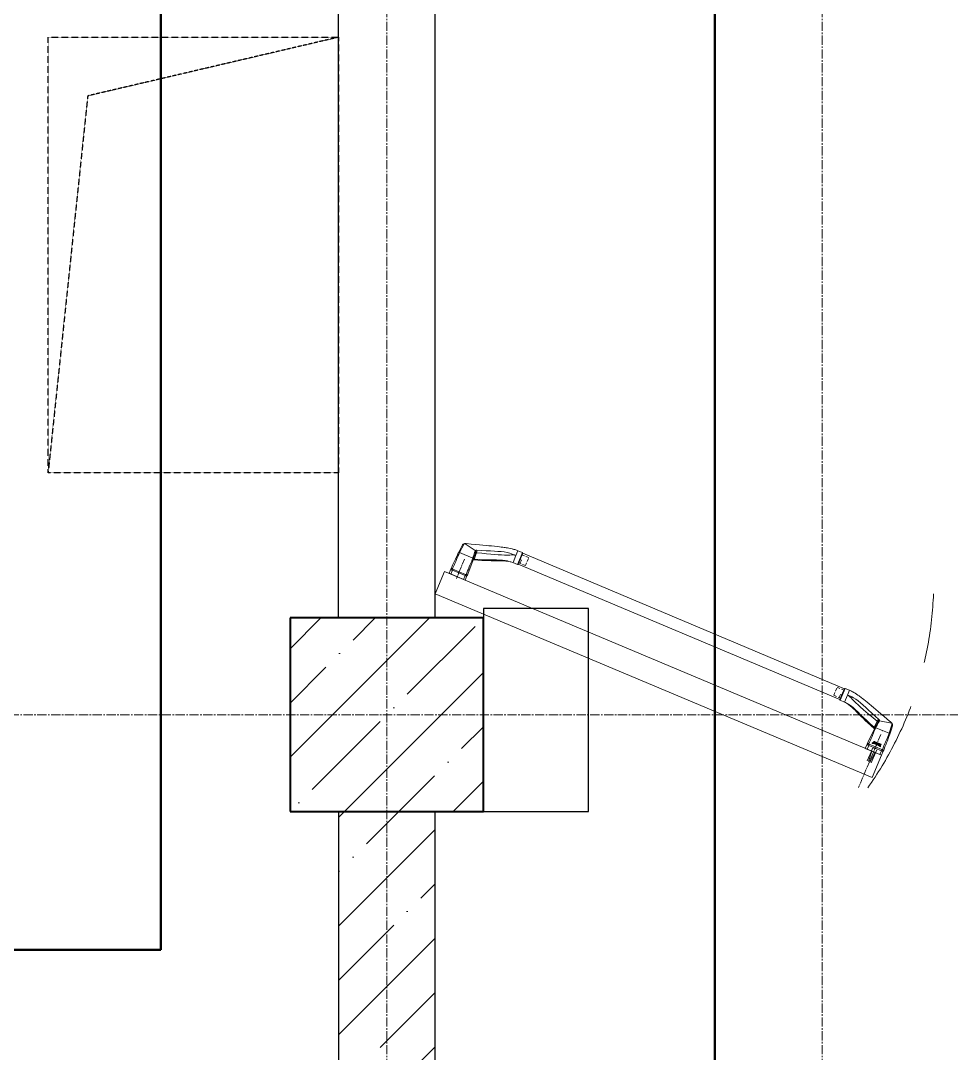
# Model space of a CAD drawing. Header units: millimetres. Extents: x -7155 to 483283, y -227682 to 148426.
# Drawn here: x 26843 to 28767, y 78200 to 80334 of the extents above; entities that cross this region are included whole.
import ezdxf

# ---------------------------------------------------------------- set-up
doc = ezdxf.new("R2010")
doc.units = ezdxf.units.MM
for name, pattern in [('CENTER2', [28.575, 19.05, -3.175, 3.175, -3.175]), ('CENTERLINE', [30, 12, -1.5, 3, -1.5, 12]), ('DASHED', [19.05, 12.7, -6.35]), ('HIDDEN', [9.525, 6.35, -3.175]), ('HIDDEN2', [4.7625, 3.175, -1.5875])]:
    doc.linetypes.add(name, pattern=pattern)
for name, color, linetype, lineweight in [('АР_Двери_внутренние_антипаника', 7, 'Continuous', 0), ('АР_Колонны', 70, 'Continuous', 30), ('АР_Стены ЖБ', 7, 'Continuous', 30), ('АР_Штриховка', 8, 'Continuous', 0)]:
    doc.layers.add(name, color=color, linetype=linetype, lineweight=lineweight)
for name, color, linetype, lineweight, true_color in [('АР_Оси_РД_100', 7, 'Continuous', 0, 0x525252), ('МАГНИТЫ', 7, 'Continuous', 0, 0xd100d1), ('РД_Витраж_вн', 7, 'Continuous', 25, 0x148aff), ('РД_Оси_100', 7, 'Continuous', 0, 0x525252)]:
    doc.layers.add(name, color=color, linetype=linetype, lineweight=lineweight, true_color=true_color)

# ---------------------------------------------------------------- blocks, each defined once
blk = doc.blocks.new('СОШ_2200_АР_ОСИ_М100_28.05.24')
at = {"layer": 'АР_Оси_РД_100', "linetype": 'CENTER2'}
for p, q in [((27600, -6155), (27600, 139938.679)), ((-5954.958, 78900), (119910, 78900))]:
    blk.add_line(p, q, dxfattribs=at)
blk.add_lwpolyline([(28500, -6155), (28500, 139938.679)], dxfattribs=at)

msp = doc.modelspace()

# ---------------------------------------------------------------- hatches: boundary and pattern name
at = {"layer": 'АР_Штриховка', "linetype": 'Continuous', "lineweight": 5, "true_color": 0x000000}
h = msp.add_hatch(dxfattribs=at)
h.set_pattern_fill('ANSI35', color=18, scale=25, style=0)
h.paths.add_polyline_path([(27400, 78700), (27800, 78700), (27800, 79100), (27400, 79100)], flags=0)
h = msp.add_hatch(dxfattribs=at)
h.set_pattern_fill('ANSI35', color=18, scale=25, angle=-360, style=0)
h.paths.add_polyline_path([(27700, 78700), (27500, 78700), (27500, 73100), (27700, 73100)], flags=0)

# ---------------------------------------------------------------- linework, layer by layer
at = {"color": 18, "linetype": 'HIDDEN', "ltscale": 0.07, "true_color": 0x000000}
for p, q in [((26900, 80300), (27500, 80300)), ((26900, 79400), (26900, 80300)), ((27500, 80300), (26981.9, 80178.8)), ((27500, 80300), (27500, 79400)), ((26981.9, 80178.8), (26900, 79400)), ((27500, 79400), (26900, 79400))]:
    msp.add_line(p, q, dxfattribs=at)
at = {"color": 1, "lineweight": 50}
for points in [[(29275, 90117.6), (28278, 90117.6), (28278, 71611), (44686.9, 71611), (44686.9, 90117.6)], [(27133, 85583), (27133, 78414)], [(25530, 78414), (27133, 78414)]]:
    msp.add_lwpolyline(points, dxfattribs=at)
at = {"layer": 'АР_Двери_внутренние_антипаника', "color": 18, "linetype": 'Continuous', "true_color": 0x000000}
for p, q in [((27748.4, 79234.8), (27752.3, 79242.8)), ((27749.2, 79236.5), (27749, 79236.2)), ((27759, 79251.8), (27750.5, 79235)), ((27752.3, 79242.8), (27756.5, 79251.1)), ((27756.7, 79251.3), (27756.5, 79251.1)), ((27756.9, 79251.6), (27756.7, 79251.3)), ((27758.1, 79252.7), (27756.9, 79251.6)), ((27757.5, 79251.9), (27756.9, 79251.6)), ((27758.3, 79252), (27757.5, 79251.9)), ((27760.4, 79253.6), (27758.1, 79252.7)), ((27759, 79251.8), (27758.3, 79252)), ((27759.4, 79252.3), (27759, 79251.8)), ((27760.2, 79252.7), (27759.4, 79252.3)), ((27762, 79253.1), (27760.2, 79252.7)), ((27762.3, 79253.7), (27760.4, 79253.6)), ((27760.5, 79253.6), (27760.4, 79253.6)), ((27761.3, 79253.5), (27760.5, 79253.6)), ((27762, 79253.1), (27761.3, 79253.5)), ((27782.8, 79239.2), (27762, 79253.1)), ((27764.3, 79253.5), (27762.3, 79253.7)), ((27774.3, 79252.6), (27764.3, 79253.5)), ((27783.2, 79251.8), (27774.3, 79252.6)), ((27781.5, 79234.9), (27782.5, 79237.6)), ((27782.4, 79238.5), (27782.5, 79239)), ((27782.5, 79238), (27782.4, 79238.5)), ((27782.5, 79239), (27782.6, 79239.1)), ((27782.5, 79237.9), (27782.5, 79238)), ((27782.5, 79238), (27782.5, 79238)), ((27782.5, 79238), (27782.5, 79238)), ((27782.5, 79238), (27782.5, 79238)), ((27782.5, 79238), (27782.5, 79238)), ((27782.5, 79238), (27782.5, 79238)), ((27782.5, 79238), (27782.5, 79238)), ((27782.5, 79238), (27782.5, 79238)), ((27782.5, 79238), (27782.5, 79238)), ((27782.5, 79238), (27782.5, 79238)), ((27782.5, 79238), (27782.5, 79238)), ((27782.5, 79238), (27782.5, 79238)), ((27782.5, 79238), (27782.5, 79238)), ((27782.5, 79238), (27782.5, 79238)), ((27782.5, 79237.8), (27782.5, 79237.9)), ((27782.5, 79237.6), (27782.5, 79237.8)), ((27782.5, 79237.6), (27783.1, 79237.3)), ((27782.6, 79239.1), (27782.8, 79239.2)), ((27782.8, 79239.2), (27783.9, 79239.8)), ((27782.8, 79239.2), (27783.6, 79238.5)), ((27783.1, 79237.3), (27783.6, 79236.7)), ((27791.3, 79251.1), (27783.2, 79251.8)), ((27783.6, 79238.5), (27784.1, 79237.4)), ((27783.6, 79236.7), (27783.8, 79236)), ((27783.8, 79236), (27783.7, 79235.4)), ((27783.8, 79235.4), (27783.7, 79235.5)), ((27783.7, 79235.5), (27783.7, 79235.4)), ((27783.9, 79235.3), (27783.8, 79235.4)), ((27783.9, 79239.8), (27784.6, 79240.1)), ((27784.1, 79237.4), (27784.3, 79236.3)), ((27784.3, 79236.3), (27784.1, 79235.3)), ((27784.3, 79235.3), (27784.1, 79235.3)), ((27784.7, 79235.1), (27784.3, 79235.3)), ((27784.6, 79240.1), (27785.5, 79240.1)), ((27785.5, 79240.1), (27796.1, 79239.3)), ((27785.5, 79240.1), (27785.9, 79239.1)), ((27785.9, 79236), (27785.5, 79234.7)), ((27785.9, 79239.1), (27786, 79237.6)), ((27786, 79237.6), (27785.9, 79236)), ((27798.6, 79250.4), (27791.3, 79251.1)), ((27796.1, 79239.3), (27805.7, 79238.8)), ((27805.1, 79249.8), (27798.6, 79250.4)), ((27810.9, 79249.3), (27805.1, 79249.8)), ((27805.7, 79238.8), (27814.4, 79238.4)), ((27816.2, 79248.8), (27810.9, 79249.3)), ((27814.4, 79238.4), (27822.4, 79238.1)), ((27822.6, 79248.1), (27816.2, 79248.8)), ((27822.4, 79238.1), (27829.7, 79237.6)), ((27828.1, 79247.5), (27822.6, 79248.1)), ((27832.7, 79247), (27828.1, 79247.5)), ((27829.7, 79237.6), (27836.6, 79237.1)), ((27836.6, 79246.6), (27832.7, 79247)), ((27839.9, 79246.1), (27836.6, 79246.6)), ((27836.6, 79237.1), (27842.8, 79236.4)), ((27842.7, 79245.8), (27839.9, 79246.1)), ((27845, 79245.4), (27842.7, 79245.8)), ((27842.8, 79236.4), (27848.7, 79235.3)), ((27846.9, 79245.1), (27845, 79245.4)), ((27849.2, 79244.8), (27846.9, 79245.1)), ((27848.7, 79235.3), (27854, 79234)), ((27852, 79244.3), (27849.2, 79244.8)), ((27855.3, 79243.6), (27852, 79244.3)), ((27858.9, 79242.8), (27855.3, 79243.6)), ((27860.2, 79242.4), (27858.9, 79242.8)), ((27861.5, 79242.1), (27860.2, 79242.4)), ((27862.6, 79241.7), (27861.5, 79242.1)), ((27863.7, 79241.4), (27862.6, 79241.7)), ((27864.8, 79241.1), (27863.7, 79241.4)), ((27866.6, 79240.5), (27864.8, 79241.1)), ((27871.1, 79238.7), (27866.6, 79240.5)), ((27867, 79228.9), (27871.1, 79238.7)), ((27880.3, 79234.9), (27871.1, 79238.7)), ((27880.3, 79234.9), (27871.1, 79238.7)), ((27742.4, 79216.9), (27740.6, 79212.6)), ((27743.9, 79220.5), (27742.4, 79216.9)), ((27745.5, 79224.3), (27743.9, 79220.5)), ((27747, 79227.8), (27745.5, 79224.3)), ((27748.7, 79231.4), (27747, 79227.8)), ((27747.9, 79234.3), (27748.3, 79234.8)), ((27748.3, 79234.8), (27748.9, 79235.2)), ((27750.4, 79235.1), (27748.7, 79231.4)), ((27748.9, 79235.2), (27749.7, 79235.2)), ((27749.7, 79235.2), (27750.4, 79235.1)), ((27777.7, 79223.6), (27750.4, 79235.1)), ((27777.6, 79223.6), (27750.5, 79235)), ((27778.5, 79219.9), (27767.4, 79190.8)), ((27773.3, 79212), (27774.4, 79214.7)), ((27774.4, 79214.7), (27775.5, 79217.6)), ((27775.5, 79217.6), (27776.6, 79220.5)), ((27776.6, 79220.5), (27777.7, 79223.6)), ((27777.6, 79223.6), (27778.7, 79226.8)), ((27777.9, 79223.5), (27777.6, 79223.6)), ((27777.7, 79223.6), (27778.4, 79223.2)), ((27777.9, 79223.4), (27777.9, 79223.5)), ((27778.4, 79223.2), (27778.8, 79222.6)), ((27779, 79221.3), (27778.5, 79219.9)), ((27778.5, 79219.9), (27779.3, 79220.1)), ((27778.6, 79220.2), (27779.2, 79222.1)), ((27778.6, 79220.3), (27779, 79220.8)), ((27778.7, 79226.8), (27779.7, 79229.5)), ((27778.8, 79222.6), (27779, 79221.9)), ((27779, 79221.9), (27779, 79221.3)), ((27779, 79220.8), (27779.1, 79220.9)), ((27779.2, 79222.1), (27779.1, 79222.1)), ((27779.1, 79220.9), (27779.3, 79221)), ((27779.2, 79222.1), (27779.7, 79223.5)), ((27779.3, 79221), (27779.5, 79221.1)), ((27779.3, 79220.1), (27788.4, 79219.3)), ((27779.3, 79220.1), (27779.7, 79220.1)), ((27779.5, 79221.1), (27780, 79221.4)), ((27779.7, 79229.5), (27780.6, 79232.2)), ((27779.7, 79223.5), (27780.1, 79224.5)), ((27779.7, 79220.1), (27780.1, 79220.4)), ((27780, 79221.4), (27780.8, 79221.8)), ((27780.1, 79225.1), (27780.2, 79225.2)), ((27780.3, 79225), (27780.1, 79225.1)), ((27780.1, 79224.5), (27780.3, 79225)), ((27780.1, 79220.4), (27780.5, 79220.7)), ((27780.2, 79225.2), (27780.4, 79225.7)), ((27780.4, 79225.7), (27780.3, 79225.7)), ((27780.3, 79225), (27780.3, 79224.9)), ((27780.5, 79220.7), (27781, 79221.8)), ((27780.6, 79232.2), (27781.5, 79234.9)), ((27780.8, 79221.8), (27781, 79221.8)), ((27781.2, 79222.2), (27781, 79221.8)), ((27781, 79221.8), (27791.8, 79220.9)), ((27783.7, 79229.3), (27781.2, 79222.2)), ((27785.5, 79234.6), (27783.7, 79229.3)), ((27784, 79235.3), (27783.9, 79235.3)), ((27784.1, 79235.3), (27784, 79235.3)), ((27785.1, 79234.9), (27784.7, 79235.1)), ((27785.3, 79234.8), (27785.1, 79234.9)), ((27785.5, 79234.7), (27785.3, 79234.8)), ((27796.3, 79233.6), (27785.5, 79234.7)), ((27785.5, 79234.7), (27785.5, 79234.6)), ((27788.4, 79219.3), (27796.6, 79218.8)), ((27791.8, 79220.9), (27801.7, 79220.4)), ((27806, 79232.5), (27796.3, 79233.6)), ((27796.6, 79218.8), (27803.7, 79218.6)), ((27801.7, 79220.4), (27810.8, 79220.1)), ((27803.7, 79218.6), (27810.1, 79218.4)), ((27814.8, 79231.6), (27806, 79232.5)), ((27810.1, 79218.4), (27815.7, 79218.3)), ((27810.8, 79220.1), (27819.1, 79219.9)), ((27822.9, 79230.9), (27814.8, 79231.6)), ((27815.7, 79218.3), (27820.7, 79218.2)), ((27819.1, 79219.9), (27826.6, 79219.8)), ((27820.7, 79218.2), (27825.1, 79218.2)), ((27830.3, 79230.4), (27822.9, 79230.9)), ((27825.1, 79218.2), (27829.1, 79218.2)), ((27826.6, 79219.8), (27833.3, 79219.5)), ((27829.1, 79218.2), (27833.7, 79218.1)), ((27837.1, 79230.1), (27830.3, 79230.4)), ((27833.3, 79219.5), (27839.4, 79219.1)), ((27833.7, 79218.1), (27837.6, 79218)), ((27843.3, 79229.9), (27837.1, 79230.1)), ((27837.6, 79218), (27841.6, 79217.8)), ((27839.4, 79219.1), (27844.7, 79218.5)), ((27841.6, 79217.8), (27845.9, 79217.5)), ((27849, 79229.9), (27843.3, 79229.9)), ((27844.7, 79218.5), (27849.3, 79217.7)), ((27845.9, 79217.5), (27850.4, 79217)), ((27854.1, 79230), (27849, 79229.9)), ((27849.3, 79217.7), (27852.3, 79216.9)), ((27850.4, 79217), (27854.9, 79216.2)), ((27852.3, 79216.9), (27855.2, 79216.2)), ((27854, 79234), (27857.7, 79232.7)), ((27857.6, 79230.1), (27854.1, 79230)), ((27854.8, 79216.2), (27856.2, 79215.9)), ((27856.2, 79215.9), (27858.5, 79215.2)), ((27860.9, 79230.2), (27857.6, 79230.1)), ((27857.7, 79232.7), (27861.1, 79231.4)), ((27860.8, 79214.4), (27858.5, 79215.2)), ((27860.8, 79214.3), (27870.1, 79210.5)), ((27864, 79229.8), (27860.9, 79230.2)), ((27860.9, 79214.5), (27867, 79228.9)), ((27860.9, 79214.4), (27860.9, 79214.5)), ((27861.1, 79231.4), (27864.1, 79230.1)), ((27867, 79228.9), (27864, 79229.8)), ((27864.1, 79230.1), (27867, 79228.9)), ((27870.1, 79210.5), (27876.2, 79225)), ((27876.9, 79224.1), (27871.4, 79211)), ((27876.2, 79225), (27880.3, 79234.9)), ((27880.9, 79233.6), (27876.9, 79224.1)), ((27880.9, 79233.6), (28545.9, 78953.8)), ((27728.7, 79192.2), (27732.4, 79200.8)), ((27735.8, 79198.6), (27732.3, 79190.6)), ((27733, 79201.6), (27732.4, 79200.8)), ((27732.6, 79200.5), (27732.4, 79200.8)), ((27733.2, 79200), (27732.6, 79200.5)), ((27733.4, 79201.9), (27733, 79201.6)), ((27733.8, 79199.7), (27733.2, 79200)), ((27733.9, 79202.1), (27733.4, 79201.9)), ((27734.4, 79199.3), (27733.8, 79199.7)), ((27734.4, 79202.2), (27733.9, 79202.1)), ((27735, 79202.2), (27734.4, 79202.2)), ((27735.1, 79199), (27734.4, 79199.3)), ((27736, 79202), (27735, 79202.2)), ((27735.8, 79198.6), (27735.1, 79199)), ((27735.8, 79198.6), (27736.8, 79201)), ((27761.9, 79187.7), (27735.8, 79198.6)), ((27737.5, 79205.2), (27736, 79202)), ((27736, 79202), (27736, 79201.7)), ((27736, 79201.7), (27736.2, 79201.4)), ((27736.2, 79201.4), (27736.4, 79201.2)), ((27736.4, 79201.2), (27736.6, 79201.1)), ((27736.6, 79201.1), (27736.8, 79201)), ((27736.8, 79201), (27762.9, 79190)), ((27739.1, 79209.1), (27737.5, 79205.2)), ((27740.6, 79212.6), (27739.1, 79209.1)), ((27764.1, 79190.1), (27765.5, 79193.5)), ((27765.5, 79193.5), (27767.1, 79197.5)), ((27767.1, 79197.5), (27768.6, 79201)), ((27768.6, 79201), (27770.5, 79205.4)), ((27770.5, 79205.4), (27772, 79209)), ((27772, 79209), (27773.3, 79212)), ((27871.4, 79211), (28536.4, 78931.3)), ((27762.3, 79178), (27728.7, 79192.2)), ((27758.6, 79179.6), (27761.9, 79187.7)), ((27761.9, 79187.7), (27762.9, 79190)), ((27762.6, 79187.4), (27761.9, 79187.7)), ((27765.8, 79186.7), (27762.3, 79178)), ((27763.4, 79187.1), (27762.6, 79187.4)), ((27762.9, 79190), (27763.1, 79189.9)), ((27763.1, 79189.9), (27763.3, 79189.9)), ((27763.3, 79189.9), (27763.5, 79189.9)), ((27764.1, 79186.9), (27763.4, 79187.1)), ((27763.5, 79189.9), (27763.7, 79189.9)), ((27763.7, 79189.9), (27763.9, 79190)), ((27763.9, 79190), (27764.1, 79190.1)), ((27765, 79189.6), (27764.1, 79190.1)), ((27764.7, 79186.8), (27764.1, 79186.9)), ((27765.5, 79186.6), (27764.7, 79186.8)), ((27765.4, 79189.2), (27765, 79189.6)), ((27765.7, 79188.7), (27765.4, 79189.2)), ((27765.8, 79186.7), (27765.5, 79186.6)), ((27765.9, 79188.2), (27765.7, 79188.7)), ((27766.6, 79188.7), (27765.8, 79186.7)), ((27765.8, 79186.7), (27766, 79187.7)), ((27766, 79187.7), (27765.9, 79188.2)), ((27767.4, 79190.8), (27766.6, 79188.7)), ((28541.9, 78944.4), (28536.4, 78931.3)), ((28537, 78930), (28543.1, 78944.5)), ((28545.9, 78953.8), (28541.9, 78944.4)), ((28543.1, 78944.5), (28547.2, 78954.3)), ((28546.2, 78926.2), (28552.3, 78940.6)), ((28547.2, 78954.3), (28556.4, 78950.5)), ((28547.2, 78954.3), (28556.4, 78950.5)), ((28552.3, 78940.6), (28556.4, 78950.5)), ((28552.3, 78940.6), (28555, 78939.2)), ((28555.2, 78939.4), (28552.3, 78940.6)), ((28555, 78939.2), (28557.4, 78937.2)), ((28558.2, 78938.1), (28555.2, 78939.4)), ((28556.4, 78950.5), (28560.8, 78948.5)), ((28557.4, 78937.2), (28559.7, 78934.8)), ((28561.5, 78936.7), (28558.2, 78938.1)), ((28560.8, 78948.5), (28562.5, 78947.6)), ((28564.9, 78934.9), (28561.5, 78936.7)), ((28562.5, 78947.6), (28563.5, 78947.1)), ((28563.5, 78947.1), (28564.5, 78946.5)), ((28564.5, 78946.5), (28565.6, 78945.9)), ((28565.6, 78945.9), (28566.7, 78945.3)), ((28566.7, 78945.3), (28567.9, 78944.5)), ((28567.9, 78944.5), (28571, 78942.5)), ((28571, 78942.5), (28573.7, 78940.7)), ((28573.7, 78940.7), (28576.1, 78939)), ((28576.1, 78939), (28578, 78937.6)), ((28578, 78937.6), (28579.5, 78936.5)), ((28546.2, 78926.1), (28537, 78929.9)), ((28546.2, 78926.1), (28546.2, 78926.2)), ((28546.2, 78926.1), (28548.4, 78925)), ((28550.5, 78923.8), (28548.4, 78925)), ((28551.7, 78923), (28550.5, 78923.8)), ((28554, 78921.8), (28551.4, 78923.3)), ((28555.3, 78920.5), (28551.6, 78923.1)), ((28556.6, 78920.2), (28554, 78921.8)), ((28558.8, 78917.6), (28555.3, 78920.5)), ((28560.4, 78917.5), (28556.6, 78920.2)), ((28562.1, 78914.7), (28558.8, 78917.6)), ((28559.7, 78934.8), (28562.1, 78932.1)), ((28564.6, 78914.1), (28560.4, 78917.5)), ((28562.1, 78932.1), (28565.6, 78928.4)), ((28569.7, 78932.1), (28564.9, 78934.9)), ((28565.6, 78928.4), (28569.6, 78924.5)), ((28569.6, 78924.5), (28574, 78920.2)), ((28574.5, 78928.6), (28569.7, 78932.1)), ((28574, 78920.2), (28579, 78915.5)), ((28579.4, 78924.6), (28574.5, 78928.6)), ((28579, 78915.5), (28584.5, 78910.5)), ((28584.6, 78920.1), (28579.4, 78924.6)), ((28579.5, 78936.5), (28581.3, 78935.1)), ((28581.3, 78935.1), (28583.6, 78933.3)), ((28583.6, 78933.3), (28586.1, 78931.3)), ((28590, 78915.1), (28584.6, 78920.1)), ((28586.1, 78931.3), (28589.2, 78928.8)), ((28589.2, 78928.8), (28592.8, 78925.9)), ((28592.8, 78925.9), (28597.1, 78922.3)), ((28597.1, 78922.3), (28602, 78918.2)), ((28602, 78918.2), (28606, 78914.8)), ((28565, 78912), (28562.1, 78914.7)), ((28569.1, 78910), (28564.6, 78914.1)), ((28567.9, 78909.3), (28565, 78912)), ((28571.1, 78906), (28567.9, 78909.3)), ((28574, 78905.4), (28569.1, 78910)), ((28573.9, 78903.3), (28571.1, 78906)), ((28577, 78900.1), (28573.9, 78903.3)), ((28579.4, 78900.1), (28574, 78905.4)), ((28580.6, 78896.6), (28577, 78900.1)), ((28585.3, 78894.3), (28579.4, 78900.1)), ((28584.6, 78892.6), (28580.6, 78896.6)), ((28584.5, 78910.5), (28590.7, 78905.2)), ((28591.9, 78888.1), (28585.3, 78894.3)), ((28595.9, 78909.7), (28590, 78915.1)), ((28590.7, 78905.2), (28597.5, 78899.6)), ((28602.2, 78903.7), (28595.9, 78909.7)), ((28597.5, 78899.6), (28605.1, 78893.4)), ((28609.3, 78897.2), (28602.2, 78903.7)), ((28606, 78914.8), (28610.5, 78911)), ((28617.3, 78890.2), (28609.3, 78897.2)), ((28610.5, 78911), (28615.5, 78906.8)), ((28615.5, 78906.8), (28621.1, 78902.1)), ((28621.1, 78902.1), (28627.2, 78896.8)), ((28627.2, 78896.8), (28634.1, 78891)), ((28589.1, 78888.2), (28584.6, 78892.6)), ((28594.3, 78883.3), (28589.1, 78888.2)), ((28599.2, 78881.4), (28591.9, 78888.1)), ((28600.4, 78877.8), (28594.3, 78883.3)), ((28607.3, 78874.2), (28599.2, 78881.4)), ((28607.3, 78871.8), (28600.4, 78877.8)), ((28605.1, 78893.4), (28613.4, 78886.5)), ((28607, 78873.1), (28607.3, 78874.2)), ((28607, 78872.5), (28607, 78873.1)), ((28607.1, 78872.1), (28607, 78872.5)), ((28607.5, 78874.6), (28607.3, 78874.2)), ((28607.5, 78874.1), (28607.3, 78874.2)), ((28610.8, 78881.4), (28607.5, 78874.6)), ((28607.8, 78873.2), (28607.5, 78874.1)), ((28607.9, 78872.7), (28607.8, 78873.2)), ((28607.9, 78871.3), (28608.8, 78873.1)), ((28607.9, 78872.4), (28607.9, 78872.7)), ((28608.8, 78872.9), (28608.4, 78872.4)), ((28608.8, 78873.1), (28609.4, 78874.5)), ((28609.4, 78873.2), (28608.8, 78872.9)), ((28608.8, 78873.1), (28608.9, 78873.1)), ((28609.4, 78874.5), (28609.9, 78875.4)), ((28610.1, 78873.3), (28609.4, 78873.2)), ((28609.5, 78870.2), (28610.9, 78873.1)), ((28609.9, 78875.4), (28610.1, 78875.9)), ((28610.1, 78875.9), (28610.1, 78875.9)), ((28610.1, 78875.9), (28610.3, 78875.9)), ((28610.9, 78873.1), (28610.1, 78873.3)), ((28610.3, 78875.9), (28610.4, 78876)), ((28610.4, 78876), (28610.6, 78876.5)), ((28610.6, 78876.5), (28610.6, 78876.5)), ((28610.7, 78873.2), (28610.7, 78873.2)), ((28610.7, 78873.2), (28611, 78873.1)), ((28613.4, 78886.4), (28610.8, 78881.4)), ((28610.9, 78873.1), (28638.2, 78861.6)), ((28611, 78873.1), (28612.5, 78876.1)), ((28611, 78873.1), (28638.1, 78861.7)), ((28612.5, 78876.1), (28613.8, 78878.6)), ((28614.1, 78887.7), (28613.4, 78886.5)), ((28613.4, 78886.5), (28613.4, 78886.4)), ((28613.4, 78886.5), (28613.6, 78886.4)), ((28613.6, 78886.4), (28613.8, 78886.3)), ((28613.8, 78886.3), (28614.2, 78886.2)), ((28613.8, 78878.6), (28615.1, 78881.2)), ((28615.1, 78888.9), (28614.1, 78887.7)), ((28614.2, 78886.2), (28614.7, 78886)), ((28614.7, 78886), (28614.8, 78885.9)), ((28615.4, 78886.7), (28614.8, 78885.9)), ((28614.8, 78885.9), (28614.9, 78885.8)), ((28614.9, 78885.8), (28615, 78885.7)), ((28615, 78885.7), (28615.1, 78885.7)), ((28616.3, 78889.8), (28615.1, 78888.9)), ((28615.1, 78885.7), (28615.2, 78885.7)), ((28615.1, 78881.2), (28616.3, 78883.8)), ((28615.6, 78886.1), (28615.2, 78885.7)), ((28615.2, 78885.7), (28615.2, 78885.7)), ((28616.4, 78887.4), (28615.4, 78886.7)), ((28616.2, 78886.5), (28615.6, 78886.1)), ((28617, 78886.5), (28616.2, 78886.5)), ((28617.3, 78890.2), (28616.3, 78889.8)), ((28616.3, 78883.8), (28617.6, 78886.3)), ((28617.5, 78887.7), (28616.4, 78887.4)), ((28617.6, 78886.3), (28617, 78886.5)), ((28617.9, 78889.6), (28617.3, 78890.2)), ((28618.5, 78887.7), (28617.5, 78887.7)), ((28617.6, 78886.3), (28617.7, 78886.5)), ((28617.7, 78886.5), (28617.8, 78886.6)), ((28617.8, 78886.6), (28617.9, 78886.6)), ((28618.2, 78888.9), (28617.9, 78889.6)), ((28617.9, 78886.6), (28618.3, 78886.9)), ((28617.9, 78886.6), (28617.9, 78886.6)), ((28617.9, 78886.6), (28617.9, 78886.6)), ((28617.9, 78886.6), (28617.9, 78886.6)), ((28617.9, 78886.6), (28617.9, 78886.6)), ((28617.9, 78886.6), (28617.9, 78886.6)), ((28617.9, 78886.6), (28617.9, 78886.6)), ((28617.9, 78886.6), (28617.9, 78886.6)), ((28617.9, 78886.6), (28617.9, 78886.6)), ((28617.9, 78886.6), (28617.9, 78886.6)), ((28617.9, 78886.6), (28617.9, 78886.6)), ((28617.9, 78886.6), (28617.9, 78886.6)), ((28617.9, 78886.6), (28617.9, 78886.6)), ((28617.9, 78886.6), (28617.9, 78886.6)), ((28618.5, 78887.7), (28618.2, 78888.9)), ((28618.3, 78886.9), (28618.6, 78887.3)), ((28618.5, 78887.7), (28643, 78882.5)), ((28618.6, 78887.5), (28618.5, 78887.7)), ((28618.6, 78887.3), (28618.6, 78887.5)), ((28634.1, 78891), (28641.7, 78884.5)), ((28644.2, 78879.4), (28638.1, 78861.7)), ((28641.7, 78884.5), (28643.2, 78883.2)), ((28642.4, 78868.4), (28645.4, 78877.2)), ((28643, 78882.5), (28643.8, 78882.3)), ((28643, 78882.5), (28643.9, 78881)), ((28643.2, 78883.2), (28644.4, 78881.7)), ((28643.8, 78882.3), (28644.4, 78881.8)), ((28643.9, 78881), (28644.2, 78880.1)), ((28644.2, 78880.1), (28644.2, 78879.4)), ((28644.2, 78879.4), (28644.8, 78879.1)), ((28644.4, 78881.8), (28644.4, 78881.7)), ((28644.4, 78881.7), (28645.5, 78879.5)), ((28644.8, 78879.1), (28645.3, 78878.5)), ((28645.3, 78878.5), (28645.5, 78877.8)), ((28645.5, 78877.8), (28645.4, 78877.5)), ((28645.4, 78877.5), (28645.4, 78877.2)), ((28645.5, 78879.5), (28645.5, 78877.8)), ((28607.8, 78871.1), (28594.6, 78842.8)), ((28601.1, 78850.9), (28603, 78855.2)), ((28603, 78855.2), (28604.5, 78858.9)), ((28604.5, 78858.9), (28605.8, 78861.9)), ((28605.8, 78861.9), (28606.9, 78864.5)), ((28606.9, 78864.5), (28608.2, 78867.4)), ((28607.3, 78871.8), (28607.1, 78872.1)), ((28607.8, 78871.1), (28607.3, 78871.8)), ((28608.4, 78872.4), (28607.8, 78871.1)), ((28608, 78872.2), (28607.9, 78872.4)), ((28607.9, 78871.4), (28608, 78872.1)), ((28608, 78872.1), (28608, 78872.2)), ((28608.2, 78867.4), (28609.5, 78870.2)), ((28635.4, 78854.1), (28634, 78850.6)), ((28636.8, 78857.8), (28635.4, 78854.1)), ((28638.2, 78861.6), (28636.8, 78857.8)), ((28638.9, 78861.2), (28638.2, 78861.6)), ((28639.3, 78860.6), (28638.9, 78861.2)), ((28639.5, 78860), (28639.3, 78860.6)), ((28639.4, 78859.3), (28639.5, 78860)), ((28639.5, 78860), (28642.4, 78868.4)), ((28640.1, 78861.8), (28640, 78861.4)), ((28592.9, 78838.9), (28589.1, 78830.2)), ((28589.1, 78830.2), (28622.8, 78816.1)), ((28592.8, 78828.7), (28596.3, 78836.7)), ((28593.7, 78840.8), (28592.9, 78838.9)), ((28592.9, 78838.9), (28593.4, 78839.6)), ((28592.9, 78838.9), (28593.1, 78838.5)), ((28593.1, 78838.5), (28593.7, 78838)), ((28593.4, 78839.6), (28593.9, 78839.9)), ((28594.6, 78842.8), (28593.7, 78840.8)), ((28593.7, 78838), (28594.3, 78837.7)), ((28593.9, 78839.9), (28594.4, 78840.1)), ((28594.3, 78837.7), (28594.9, 78837.4)), ((28594.4, 78840.1), (28594.9, 78840.3)), ((28594.9, 78840.3), (28595.5, 78840.3)), ((28594.9, 78837.4), (28595.6, 78837)), ((28595.5, 78840.3), (28596.5, 78840)), ((28595.6, 78837), (28596.3, 78836.7)), ((28596.3, 78836.7), (28597.3, 78839)), ((28596.3, 78836.7), (28622.4, 78825.7)), ((28596.5, 78840), (28598, 78843.4)), ((28596.5, 78839.8), (28596.5, 78840)), ((28596.7, 78839.5), (28596.5, 78839.8)), ((28596.8, 78839.4), (28596.7, 78839.5)), ((28596.9, 78839.2), (28596.8, 78839.4)), ((28597.1, 78839.1), (28596.9, 78839.2)), ((28597.3, 78839), (28597.1, 78839.1)), ((28623.4, 78828.1), (28597.3, 78839)), ((28598, 78843.4), (28599.7, 78847.3)), ((28599.7, 78847.3), (28601.1, 78850.9)), ((28603.4, 78840.9), (28606.1, 78843.1)), ((28605.8, 78840.8), (28603.4, 78840.9)), ((28603.4, 78840.6), (28603.4, 78840.9)), ((28605.7, 78840.6), (28603.4, 78840.6)), ((28608.2, 78840.2), (28605.7, 78840.6)), ((28607.1, 78842.7), (28605.8, 78841.6)), ((28605.8, 78841.6), (28607.7, 78841.3)), ((28608.3, 78840.4), (28605.8, 78840.8)), ((28607, 78842.5), (28606, 78841.6)), ((28606.1, 78843.1), (28607.1, 78842.7)), ((28606.2, 78843.2), (28606.3, 78843.4)), ((28607.6, 78842.6), (28606.2, 78843.2)), ((28606.3, 78843.4), (28606.9, 78845)), ((28607.7, 78842.8), (28606.3, 78843.4)), ((28606.9, 78845), (28608.4, 78844.4)), ((28607, 78842.5), (28607.1, 78842.7)), ((28607.1, 78843.5), (28607.5, 78844.4)), ((28607.7, 78843.2), (28607.1, 78843.5)), ((28607.4, 78844.2), (28608, 78843.9)), ((28607.5, 78844.4), (28608.1, 78844.1)), ((28607.6, 78842.6), (28607.7, 78842.8)), ((28607.7, 78842.6), (28607.6, 78842.6)), ((28607.8, 78843.2), (28607.7, 78843.2)), ((28607.8, 78842.8), (28607.7, 78842.8)), ((28607.9, 78842.5), (28607.7, 78842.6)), ((28607.7, 78841.3), (28609.6, 78840.9)), ((28607.9, 78843.2), (28607.8, 78843.2)), ((28608, 78842.7), (28607.8, 78842.8)), ((28607.9, 78843.1), (28607.9, 78843.2)), ((28608, 78843.1), (28607.9, 78843.1)), ((28608.1, 78842.5), (28607.9, 78842.5)), ((28608, 78843.9), (28608.1, 78844.1)), ((28608, 78843.9), (28608.1, 78843.9)), ((28608.1, 78843.2), (28608, 78843.1)), ((28608.2, 78842.7), (28608, 78842.7)), ((28608.1, 78844.1), (28608.2, 78844.1)), ((28608.1, 78843.9), (28608.2, 78843.9)), ((28608.2, 78843.2), (28608.1, 78843.2)), ((28608.1, 78843.2), (28608.1, 78843.2)), ((28608.2, 78842.5), (28608.1, 78842.5)), ((28608.2, 78844.1), (28608.2, 78844.1)), ((28608.2, 78844.1), (28608.3, 78844)), ((28608.2, 78843.9), (28608.2, 78843.8)), ((28608.2, 78843.8), (28608.3, 78843.8)), ((28608.4, 78843.8), (28608.2, 78843.3)), ((28608.2, 78843.3), (28608.2, 78843.2)), ((28608.3, 78842.7), (28608.2, 78842.7)), ((28608.3, 78842.5), (28608.2, 78842.5)), ((28610.7, 78839.5), (28608.2, 78840.2)), ((28608.3, 78844), (28608.3, 78844)), ((28608.3, 78844), (28608.4, 78843.9)), ((28608.3, 78843.6), (28608.4, 78843.8)), ((28608.3, 78843.8), (28608.3, 78843.7)), ((28608.3, 78843.7), (28608.3, 78843.7)), ((28608.3, 78843.7), (28608.3, 78843.6)), ((28608.3, 78843.6), (28608.3, 78843.6)), ((28608.3, 78843.6), (28608.3, 78843.6)), ((28608.4, 78842.7), (28608.3, 78842.7)), ((28608.5, 78842.5), (28608.3, 78842.5)), ((28610.8, 78839.7), (28608.3, 78840.4)), ((28608.4, 78844.4), (28608.5, 78844.4)), ((28608.4, 78843.9), (28608.4, 78843.9)), ((28608.4, 78843.9), (28608.4, 78843.9)), ((28608.4, 78843.9), (28608.4, 78843.8)), ((28608.4, 78843.8), (28608.4, 78843.8)), ((28608.6, 78842.8), (28608.4, 78842.7)), ((28608.5, 78844.4), (28608.7, 78844.3)), ((28608.6, 78842.6), (28608.5, 78842.5)), ((28608.7, 78842.8), (28608.6, 78842.8)), ((28608.7, 78842.8), (28608.6, 78842.7)), ((28608.6, 78842.7), (28608.6, 78842.6)), ((28608.7, 78844.3), (28608.8, 78844.1)), ((28608.7, 78842.8), (28608.8, 78843)), ((28608.8, 78843), (28608.7, 78842.9)), ((28608.7, 78842.9), (28608.7, 78842.8)), ((28608.8, 78844.1), (28608.9, 78844)), ((28609, 78843.6), (28608.8, 78843)), ((28608.9, 78844), (28609, 78843.9)), ((28609, 78843.9), (28609, 78843.8)), ((28609, 78843.8), (28609.1, 78843.7)), ((28609.1, 78843.7), (28609, 78843.6)), ((28609.1, 78842.4), (28609.2, 78842.6)), ((28609.2, 78842.3), (28609.1, 78842.4)), ((28609.2, 78842.6), (28609.3, 78842.8)), ((28609.2, 78842.7), (28609.3, 78842.8)), ((28609.2, 78842.5), (28609.2, 78842.7)), ((28609.3, 78842.4), (28609.2, 78842.5)), ((28609.2, 78842.2), (28609.2, 78842.3)), ((28609.3, 78842.1), (28609.2, 78842.2)), ((28609.3, 78842.8), (28609.5, 78843.4)), ((28609.4, 78842.3), (28609.3, 78842.4)), ((28609.4, 78842), (28609.3, 78842.1)), ((28609.5, 78842.2), (28609.4, 78842.3)), ((28609.5, 78841.9), (28609.4, 78842)), ((28609.5, 78843.4), (28609.6, 78843.4)), ((28609.6, 78842.1), (28609.5, 78842.2)), ((28609.7, 78841.8), (28609.5, 78841.9)), ((28609.6, 78843.5), (28609.7, 78843.6)), ((28609.6, 78843.4), (28609.6, 78843.5)), ((28609.8, 78842), (28609.6, 78842.1)), ((28609.6, 78840.9), (28611.6, 78840.2)), ((28609.7, 78843.6), (28609.8, 78843.6)), ((28609.8, 78841.7), (28609.7, 78841.8)), ((28609.8, 78843.6), (28610, 78843.6)), ((28609.9, 78841.9), (28609.8, 78842)), ((28609.8, 78841.7), (28609.9, 78841.9)), ((28610.4, 78841.4), (28609.8, 78841.7)), ((28610.5, 78841.7), (28609.9, 78841.9)), ((28610, 78843.6), (28610.1, 78843.6)), ((28610, 78842.5), (28610.2, 78843)), ((28610, 78842.4), (28610, 78842.5)), ((28610, 78842.5), (28610, 78842.5)), ((28610, 78842.3), (28610, 78842.4)), ((28610, 78842.4), (28610, 78842.4)), ((28610.1, 78842.2), (28610, 78842.3)), ((28610, 78842.3), (28610, 78842.3)), ((28610.1, 78843.6), (28610.3, 78843.6)), ((28610.1, 78842.8), (28610.1, 78842.9)), ((28610.1, 78842.9), (28610.2, 78842.9)), ((28610.2, 78842.2), (28610.1, 78842.2)), ((28610.1, 78842.2), (28610.1, 78842.2)), ((28610.2, 78843), (28610.2, 78843.1)), ((28610.2, 78843.1), (28610.3, 78843.1)), ((28610.2, 78842.9), (28610.2, 78842.9)), ((28610.2, 78842.9), (28610.3, 78842.9)), ((28610.2, 78842.1), (28610.2, 78842.2)), ((28610.4, 78842.1), (28610.2, 78842.1)), ((28610.3, 78843.6), (28610.4, 78843.5)), ((28610.3, 78843.1), (28610.3, 78843.1)), ((28610.3, 78843.1), (28610.4, 78843.1)), ((28610.3, 78842.9), (28610.3, 78842.9)), ((28610.3, 78842.9), (28610.4, 78842.9)), ((28610.4, 78843.5), (28610.6, 78843.5)), ((28610.4, 78843.1), (28610.4, 78843.1)), ((28610.4, 78843.1), (28610.5, 78843.1)), ((28610.4, 78842.9), (28610.5, 78842.9)), ((28610.5, 78842), (28610.4, 78842.1)), ((28610.4, 78841.4), (28610.5, 78841.7)), ((28610.5, 78841.4), (28610.4, 78841.4)), ((28610.5, 78843.1), (28610.6, 78843.1)), ((28610.5, 78842.9), (28610.6, 78842.9)), ((28610.6, 78842), (28610.5, 78842)), ((28610.6, 78841.6), (28610.5, 78841.7)), ((28610.7, 78841.3), (28610.5, 78841.4)), ((28610.6, 78843.5), (28611.1, 78843.3)), ((28610.6, 78842.9), (28610.6, 78843.1)), ((28610.6, 78843.1), (28610.8, 78843)), ((28610.6, 78843.1), (28610.6, 78843.1)), ((28610.6, 78842.9), (28610.7, 78842.8)), ((28610.7, 78842), (28610.6, 78842)), ((28610.6, 78842), (28610.6, 78842)), ((28610.8, 78841.6), (28610.6, 78841.6)), ((28610.7, 78842.8), (28610.8, 78843)), ((28610.7, 78842.8), (28610.8, 78842.8)), ((28610.8, 78842), (28610.7, 78842)), ((28610.8, 78841.3), (28610.7, 78841.3)), ((28610.7, 78839.5), (28610.8, 78839.7)), ((28611.8, 78837), (28610.7, 78839.5)), ((28610.8, 78843), (28610.9, 78843)), ((28610.8, 78842.8), (28610.9, 78842.7)), ((28610.9, 78842.1), (28610.8, 78842.1)), ((28610.8, 78842.1), (28610.8, 78842)), ((28610.9, 78841.5), (28610.8, 78841.6)), ((28611, 78841.3), (28610.8, 78841.3)), ((28611.9, 78837.2), (28610.8, 78839.7)), ((28610.9, 78843), (28610.9, 78842.9)), ((28610.9, 78842.9), (28611, 78842.9)), ((28610.9, 78842.7), (28610.9, 78842.7)), ((28610.9, 78842.7), (28610.9, 78842.6)), ((28610.9, 78842.6), (28611, 78842.6)), ((28611.1, 78842.6), (28610.9, 78842.1)), ((28610.9, 78842.1), (28610.9, 78842.1)), ((28611.1, 78841.5), (28610.9, 78841.5)), ((28611, 78842.9), (28611, 78842.9)), ((28611, 78842.9), (28611.1, 78842.8)), ((28611, 78842.4), (28611.1, 78842.6)), ((28611, 78842.6), (28611, 78842.6)), ((28611, 78842.6), (28611, 78842.5)), ((28611, 78842.5), (28611, 78842.5)), ((28611, 78842.5), (28611, 78842.4)), ((28611.1, 78841.3), (28611, 78841.3)), ((28611.1, 78843.3), (28611.3, 78843.2)), ((28611.1, 78842.8), (28611.1, 78842.8)), ((28611.1, 78842.8), (28611.1, 78842.7)), ((28611.1, 78842.7), (28611.1, 78842.7)), ((28611.1, 78842.7), (28611.1, 78842.6)), ((28611.2, 78841.6), (28611.1, 78841.5)), ((28611.3, 78841.4), (28611.1, 78841.3)), ((28611.3, 78841.6), (28611.2, 78841.6)), ((28611.3, 78843.2), (28611.5, 78843.1)), ((28611.4, 78841.6), (28611.3, 78841.6)), ((28611.4, 78841.4), (28611.3, 78841.4)), ((28611.5, 78841.7), (28611.4, 78841.6)), ((28611.5, 78841.6), (28611.4, 78841.5)), ((28611.4, 78841.5), (28611.4, 78841.4)), ((28611.5, 78843.1), (28611.6, 78843)), ((28611.6, 78841.8), (28611.5, 78841.7)), ((28611.5, 78841.6), (28611.6, 78841.8)), ((28611.6, 78843), (28611.7, 78842.9)), ((28611.8, 78842.4), (28611.6, 78841.8)), ((28611.6, 78840.2), (28612.3, 78838.3)), ((28611.7, 78842.9), (28611.8, 78842.7)), ((28611.7, 78840.9), (28611.8, 78841.1)), ((28613.2, 78840.3), (28611.7, 78840.9)), ((28611.8, 78842.7), (28611.8, 78842.6)), ((28611.8, 78841.1), (28612.5, 78842.7)), ((28611.8, 78842.6), (28611.8, 78842.5)), ((28611.8, 78842.5), (28611.8, 78842.4)), ((28613.2, 78840.5), (28611.8, 78841.1)), ((28614.3, 78838), (28611.8, 78837)), ((28611.8, 78837), (28611.9, 78837.2)), ((28614.4, 78838.2), (28611.9, 78837.2)), ((28612.3, 78838.3), (28614.2, 78839.1)), ((28612.5, 78842.7), (28613.1, 78842.4)), ((28612.6, 78841.1), (28612.7, 78841.5)), ((28612.6, 78841.3), (28613.2, 78841.1)), ((28613.1, 78840.9), (28612.6, 78841.1)), ((28612.7, 78841.5), (28613.3, 78841.3)), ((28613.1, 78842.4), (28612.8, 78841.8)), ((28612.8, 78841.8), (28613.3, 78841.6)), ((28613.2, 78840.9), (28613.1, 78840.9)), ((28613.2, 78841.1), (28613.3, 78841.3)), ((28613.2, 78841.1), (28613.3, 78841)), ((28613.2, 78840.8), (28613.2, 78840.9)), ((28613.3, 78840.8), (28613.2, 78840.8)), ((28613.2, 78840.3), (28613.2, 78840.5)), ((28613.4, 78840.4), (28613.2, 78840.5)), ((28613.3, 78840.2), (28613.2, 78840.3)), ((28613.3, 78841.6), (28614, 78842.1)), ((28613.3, 78841.3), (28613.4, 78841.2)), ((28613.3, 78841), (28613.3, 78841)), ((28613.3, 78841), (28613.4, 78841)), ((28613.4, 78840.8), (28613.3, 78840.8)), ((28613.3, 78840.8), (28613.3, 78840.8)), ((28613.5, 78840.2), (28613.3, 78840.2)), ((28613.4, 78841.2), (28613.4, 78841.2)), ((28613.4, 78841.2), (28613.5, 78841.2)), ((28613.4, 78841), (28613.4, 78840.9)), ((28613.4, 78840.9), (28613.4, 78840.9)), ((28613.4, 78840.9), (28613.4, 78840.9)), ((28613.5, 78840.9), (28613.4, 78840.9)), ((28613.4, 78840.9), (28613.4, 78840.8)), ((28613.6, 78840.4), (28613.4, 78840.4)), ((28613.5, 78841.2), (28613.5, 78841.1)), ((28613.5, 78841.1), (28613.5, 78841.1)), ((28613.5, 78841.1), (28613.5, 78841.1)), ((28613.5, 78841.1), (28613.5, 78841)), ((28613.5, 78840.9), (28613.5, 78841)), ((28613.5, 78841), (28613.5, 78840.9)), ((28613.5, 78841), (28613.5, 78841)), ((28613.5, 78840.9), (28613.5, 78840.9)), ((28613.5, 78840.9), (28613.5, 78840.9)), ((28613.6, 78840.2), (28613.5, 78840.2)), ((28613.7, 78840.4), (28613.6, 78840.4)), ((28613.8, 78840.2), (28613.6, 78840.2)), ((28613.8, 78840.4), (28613.7, 78840.4)), ((28614, 78840.4), (28613.8, 78840.4)), ((28613.9, 78840.2), (28613.8, 78840.2)), ((28614, 78840.2), (28613.9, 78840.2)), ((28614, 78842.1), (28614.8, 78841.7)), ((28614.8, 78841.7), (28614, 78841.3)), ((28614, 78841.3), (28614.1, 78841.2)), ((28614.1, 78840.4), (28614, 78840.4)), ((28614.1, 78840.3), (28614, 78840.2)), ((28614.7, 78841.5), (28614.1, 78841.2)), ((28614.1, 78841.2), (28614.2, 78841.1)), ((28614.2, 78840.5), (28614.1, 78840.4)), ((28614.2, 78840.4), (28614.1, 78840.3)), ((28614.1, 78840.3), (28614.1, 78840.3)), ((28614.2, 78841.1), (28614.2, 78840.9)), ((28614.2, 78840.9), (28614.3, 78840.8)), ((28614.3, 78840.6), (28614.2, 78840.6)), ((28614.2, 78840.6), (28614.2, 78840.5)), ((28614.2, 78839.1), (28616, 78838.2)), ((28614.3, 78840.8), (28614.3, 78840.7)), ((28614.3, 78840.7), (28614.3, 78840.6)), ((28614.3, 78838), (28614.4, 78838.2)), ((28616.6, 78836.7), (28614.3, 78838)), ((28616.6, 78836.9), (28614.4, 78838.2)), ((28614.5, 78839.7), (28614.6, 78839.9)), ((28615.7, 78839.2), (28614.5, 78839.7)), ((28614.6, 78839.9), (28615.3, 78841.5)), ((28615.8, 78839.4), (28614.6, 78839.9)), ((28614.7, 78841.5), (28614.8, 78841.7)), ((28615.3, 78841.5), (28616, 78841.2)), ((28616, 78841.2), (28615.5, 78840.1)), ((28615.5, 78840.1), (28615.7, 78840)), ((28615.7, 78840), (28616.6, 78840.9)), ((28616.4, 78840), (28615.7, 78839.2)), ((28615.7, 78839.2), (28615.8, 78839.4)), ((28616.5, 78840.2), (28615.8, 78839.4)), ((28616, 78838.2), (28617.7, 78837.1)), ((28616.4, 78840), (28616.5, 78840.2)), ((28616.7, 78839.9), (28616.4, 78840)), ((28616.8, 78840.1), (28616.5, 78840.2)), ((28616.6, 78840.9), (28617.2, 78840.7)), ((28618.7, 78835.4), (28616.6, 78836.9)), ((28618.6, 78835.2), (28616.6, 78836.7)), ((28616.7, 78839.9), (28616.8, 78840.1)), ((28616.7, 78839), (28616.8, 78840.1)), ((28616.7, 78838.8), (28616.7, 78839.9)), ((28617.9, 78838.5), (28616.7, 78839)), ((28616.7, 78838.8), (28616.7, 78839)), ((28617.8, 78838.3), (28616.7, 78838.8)), ((28617.2, 78840.7), (28617.2, 78839.4)), ((28617.2, 78839.4), (28617.5, 78839.3)), ((28617.5, 78839.3), (28617.9, 78840.4)), ((28617.7, 78837.1), (28619.2, 78836)), ((28617.8, 78838.3), (28617.9, 78838.5)), ((28617.9, 78840.4), (28618.6, 78840.1)), ((28618.6, 78840.1), (28617.9, 78838.5)), ((28620.3, 78833.5), (28618.6, 78835.2)), ((28620.4, 78833.7), (28618.7, 78835.4)), ((28618.9, 78839.8), (28619, 78840)), ((28618.9, 78837.9), (28618.9, 78839.8)), ((28618.9, 78837.9), (28619, 78838.1)), ((28620.3, 78837.3), (28618.9, 78837.9)), ((28619, 78840), (28619.7, 78839.7)), ((28619, 78838.1), (28619, 78840)), ((28620.4, 78837.5), (28619, 78838.1)), ((28619, 78837.4), (28619.1, 78837.6)), ((28619.1, 78836.1), (28619, 78837.4)), ((28619.2, 78836), (28619.1, 78837.6)), ((28619.1, 78837.6), (28620.2, 78837.2)), ((28619.6, 78838.3), (28619.7, 78839)), ((28620.1, 78838.1), (28619.6, 78838.3)), ((28619.7, 78839.7), (28619.7, 78839.3)), ((28619.7, 78839.3), (28620.7, 78838.9)), ((28619.7, 78839), (28620.5, 78838.7)), ((28619.7, 78838.8), (28620.4, 78838.5)), ((28620.5, 78838.7), (28620.1, 78838.1)), ((28620.2, 78837.2), (28620.4, 78833.7)), ((28621.6, 78838.6), (28620.3, 78837.3)), ((28620.3, 78837.3), (28620.4, 78837.5)), ((28620.3, 78833.5), (28620.4, 78833.7)), ((28621.7, 78838.8), (28620.4, 78837.5)), ((28620.7, 78838.9), (28620.9, 78839.1)), ((28620.9, 78839.1), (28621.7, 78838.8)), ((28621.6, 78838.6), (28621.7, 78838.8)), ((28625.9, 78831.5), (28624.6, 78828.2)), ((28627.6, 78835.4), (28625.9, 78831.5)), ((28629, 78838.9), (28627.6, 78835.4)), ((28630.9, 78843.2), (28629, 78838.9)), ((28632.4, 78846.8), (28630.9, 78843.2)), ((28634, 78850.6), (28632.4, 78846.8)), ((28601.8, 78824.9), (28593.2, 78804.4)), ((28602.5, 78824.6), (28596, 78803.2)), ((28598.6, 78802.1), (28609.4, 78821.7)), ((28610.1, 78821.4), (28601.5, 78800.9)), ((28622.4, 78825.7), (28619.1, 78817.6)), ((28622.4, 78825.7), (28623.4, 78828.1)), ((28622.4, 78825.7), (28623.1, 78825.5)), ((28622.8, 78816.1), (28626.3, 78824.8)), ((28623.1, 78825.5), (28623.8, 78825.2)), ((28623.6, 78828), (28623.4, 78828.1)), ((28623.8, 78827.9), (28623.6, 78828)), ((28624.1, 78827.9), (28623.8, 78827.9)), ((28623.8, 78825.2), (28624.5, 78825)), ((28624.4, 78828), (28624.1, 78827.9)), ((28624.6, 78828.2), (28624.4, 78828)), ((28624.5, 78825), (28625.1, 78824.8)), ((28624.6, 78828.2), (28625.5, 78827.6)), ((28625.1, 78824.8), (28626, 78824.7)), ((28625.5, 78827.6), (28625.9, 78827.2)), ((28625.9, 78827.2), (28626.2, 78826.8)), ((28626, 78824.7), (28626.3, 78824.8)), ((28626.2, 78826.8), (28626.4, 78826.2)), ((28626.5, 78825.7), (28626.3, 78824.8)), ((28626.4, 78826.2), (28626.5, 78825.7))]:
    msp.add_line(p, q, dxfattribs=at)
at = {"layer": 'АР_Двери_внутренние_антипаника', "color": 18, "linetype": 'CENTERLINE', "true_color": 0x000000}
for p, q in [((27760.7, 79221.2), (27743.9, 79181.5)), ((28621.2, 78859.3), (28604.4, 78819.5)), ((28604.4, 78819.5), (28575.1, 78749.7))]:
    msp.add_line(p, q, dxfattribs=at)
at = {"layer": 'АР_Двери_внутренние_антипаника', "color": 18, "linetype": 'HIDDEN', "true_color": 0x000000}
for p, q in [((27886.5, 79208.2), (27872.6, 79214)), ((27875.5, 79213.1), (27872.7, 79214.3)), ((27878.2, 79219.6), (27875.5, 79220.7)), ((27878.2, 79219.6), (27875.5, 79213.1)), ((27893.5, 79224.8), (27879.6, 79230.7)), ((27886.5, 79208.2), (27893.5, 79224.8)), ((28523.9, 78940.1), (28530.9, 78956.7)), ((28523.9, 78940.1), (28537.7, 78934.3)), ((28530.9, 78956.7), (28544.7, 78950.9)), ((28537.8, 78942.1), (28535, 78935.7)), ((28537.8, 78942.1), (28540.5, 78941)), ((28535, 78935.7), (28537.8, 78934.5)), ((28601.8, 78824.9), (28604.7, 78831.8)), ((28604.7, 78831.8), (28613, 78828.3)), ((28610.1, 78821.4), (28613, 78828.3))]:
    msp.add_line(p, q, dxfattribs=at)
at = {"layer": 'АР_Двери_внутренние_антипаника', "color": 18, "true_color": 0x000000}
for p, q in [((27700, 79150), (27719.4, 79196.1)), ((27719.4, 79196.1), (28622.7, 78816.1)), ((28603.3, 78770), (27700, 79150)), ((28622.7, 78816.1), (28603.3, 78770))]:
    msp.add_line(p, q, dxfattribs=at)
at = {"layer": 'АР_Двери_внутренние_антипаника', "color": 18, "linetype": 'Continuous', "true_color": 0x000000}
for centre, radius, start, end in [((26836.4, 79555.9), 1000, 340.495, 341.3083), ((28647.5, 78797.6), 1000, 154.1086, 156.2245), ((27879.9, 79233.9), 1, 337.1868, 67.1868), ((27870.4, 79211.4), 1, 247.1868, 337.1868), ((28546.8, 78953.4), 1, 67.1868, 157.1868), ((28537.3, 78930.9), 1, 157.1868, 247.1868), ((29506.7, 78432.7), 1000, 153.0652, 153.8785), ((27698.2, 79197), 1000, 338.1491, 340.2649)]:
    msp.add_arc(centre, radius, start, end, dxfattribs=at)
at = {"layer": 'АР_Двери_внутренние_антипаника', "color": 18, "linetype": 'DASHED', "lineweight": 0, "ltscale": 15, "true_color": 0x000000}
msp.add_arc((27987.8, 79177.8), 742.7, 324.7325, 357.8514, dxfattribs=at)
at = {"layer": 'АР_Двери_внутренние_антипаника', "color": 18, "linetype": 'Continuous', "true_color": 0x000000}
for p in [(27745.5, 79185.1), (28624.5, 78867.4)]:
    msp.add_point(p, dxfattribs=at)
at = {"layer": 'АР_Колонны', "color": 18, "linetype": 'HIDDEN2', "lineweight": 25, "true_color": 0x000000}
for p, q in [((27400, 79100), (27800, 79100)), ((27400, 78700), (27400, 79100)), ((27800, 79100), (27800, 78700)), ((27800, 78700), (27400, 78700))]:
    msp.add_line(p, q, dxfattribs=at)
at = {"layer": 'АР_Колонны', "color": 18, "linetype": 'Continuous', "lineweight": 30, "true_color": 0x000000}
for p, q in [((27800, 79100), (27400, 79100)), ((27400, 79100), (27400, 78700)), ((27800, 78700), (27800, 79100)), ((27400, 78700), (27800, 78700))]:
    msp.add_line(p, q, dxfattribs=at)
at = {"layer": 'АР_Стены ЖБ', "color": 18, "linetype": 'Continuous', "lineweight": 40, "true_color": 0x000000}
for p, q in [((27800, 79100), (27400, 79100)), ((27400, 79100), (27400, 78700)), ((27800, 78700), (27800, 79100)), ((27400, 78700), (27800, 78700))]:
    msp.add_line(p, q, dxfattribs=at)
at = {"layer": 'АР_Стены ЖБ', "color": 18, "linetype": 'Continuous', "lineweight": 30, "true_color": 0x000000}
for p, q in [((27700, 78700), (27500, 78700)), ((27500, 78700), (27500, 73100)), ((27700, 73100), (27700, 78700))]:
    msp.add_line(p, q, dxfattribs=at)
at = {"layer": 'МАГНИТЫ', "color": 18, "lineweight": 30, "true_color": 0x000000}
for p, q in [((28016.7, 79119.7), (27800, 79119.7)), ((27800, 79119.7), (27800, 78700)), ((28016.7, 78700), (28016.7, 79119.7)), ((27800, 78700), (28016.7, 78700))]:
    msp.add_line(p, q, dxfattribs=at)
at = {"layer": 'РД_Витраж_вн', "color": 18, "linetype": 'Continuous', "lineweight": 25, "true_color": 0x000000}
for p, q in [((27500, 79100), (27500, 80630)), ((27700, 79100), (27700, 80630))]:
    msp.add_line(p, q, dxfattribs=at)

# ---------------------------------------------------------------- block references
at = {"layer": 'РД_Оси_100'}
msp.add_blockref('СОШ_2200_АР_ОСИ_М100_28.05.24', (0, 0), dxfattribs=at)

doc.saveas('drawing.dxf')
